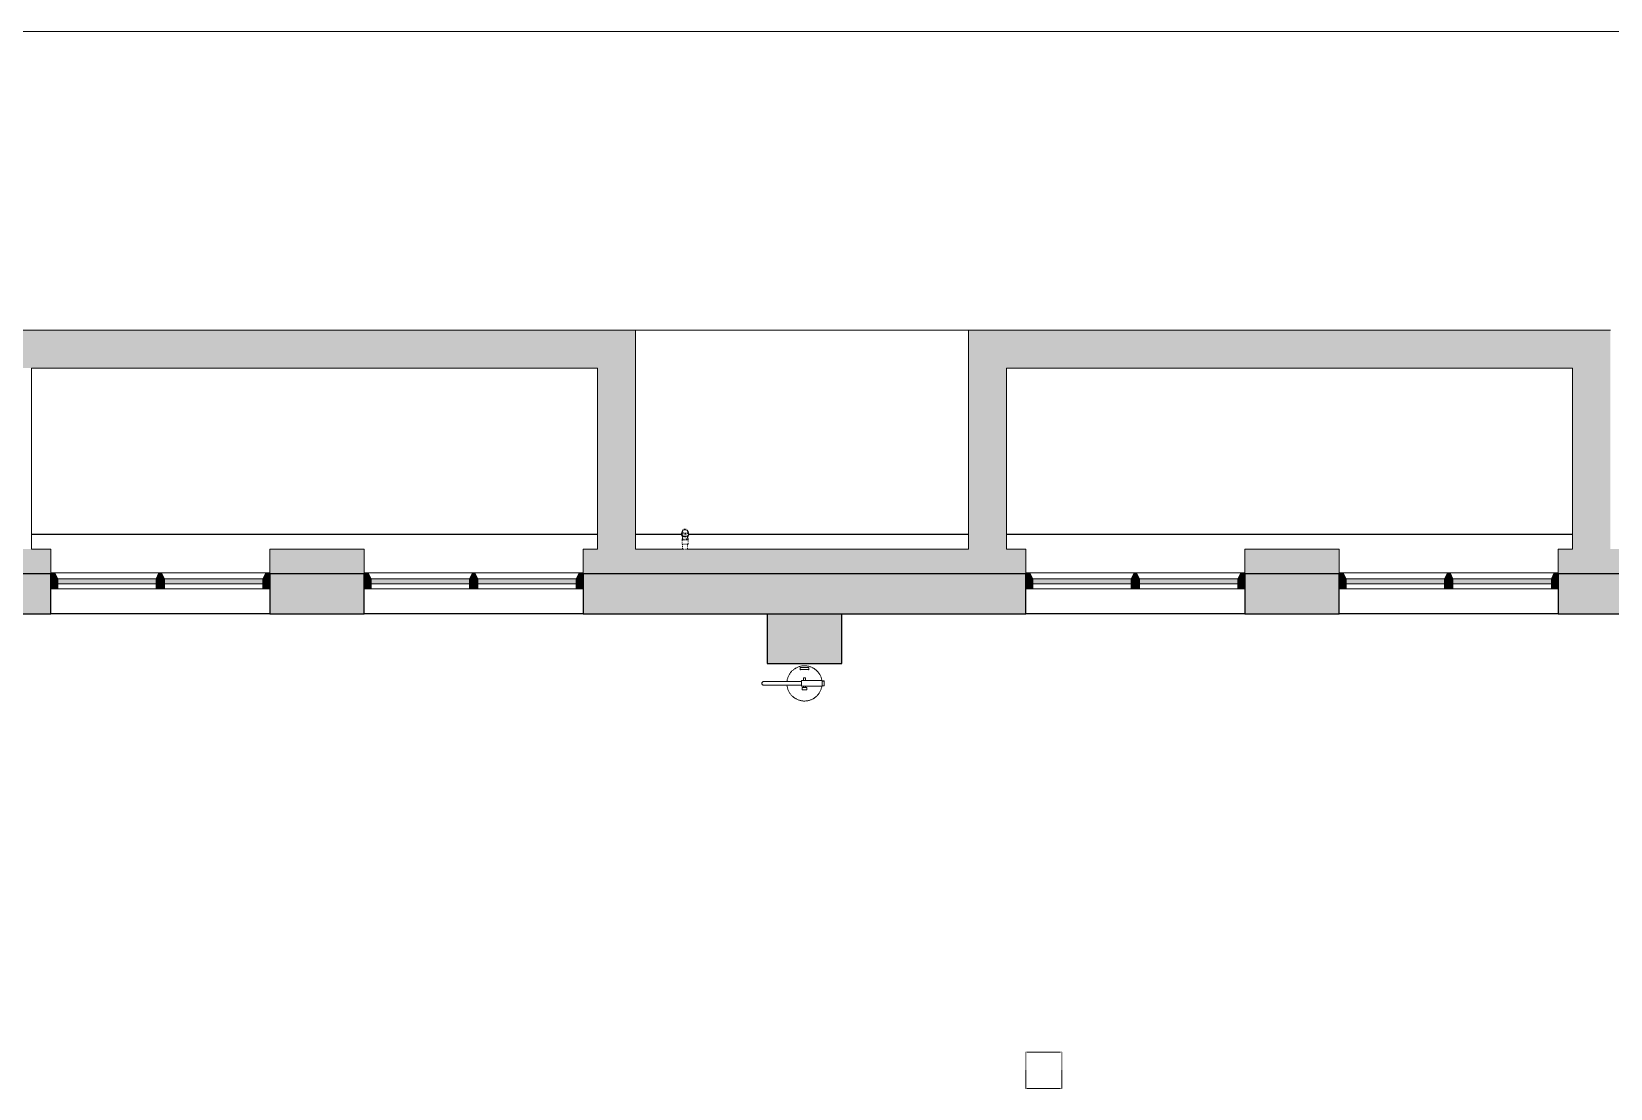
# Model space of a CAD drawing. Header units: inches. Extents: x -3640 to -1418, y -3630 to 137.
# Drawn here: x -2571.8 to -2254.4, y -322 to -109.6 of the extents above; entities that cross this region are included whole.
import ezdxf

# ---------------------------------------------------------------- set-up
doc = ezdxf.new("R2010")
doc.units = ezdxf.units.IN
doc.header["$MEASUREMENT"] = 0
doc.linetypes.add('Dash dot', pattern=[0.625, 0.25, -0.1875, 0, -0.1875])
doc.linetypes.add('Hidden Equipment- BSALS', pattern=[0.0625, 0.03125, -0.03125])
for name, color, linetype, lineweight in [('A-FLOR', 192, 'Continuous', 13), ('A-GLAZ-CURT', 52, 'Continuous', 13), ('A-GLAZ-CWMG', 51, 'Continuous', 13), ('A-WALL', 113, 'Continuous', 13), ('A-WALL-PATT', 111, 'Continuous', 13), ('L-SITE-WALL', 31, 'Continuous', 13), ('P-SANR-FIXT', 6, 'Continuous', 13), ('Q-SPCQ', 91, 'Continuous', 13), ('S-COLS', 52, 'Continuous', 13)]:
    doc.layers.add(name, color=color, linetype=linetype, lineweight=lineweight)

# ---------------------------------------------------------------- blocks, each defined once
blk = doc.blocks.new('15830016-STRUCT_MARTINEZ-MOORE_CENTRAL_v2018_rvt-1-DIMENSION PLAN - LEVEL 1 _567_ - 2__ - CAD')
at = {"layer": 'A-WALL-PATT', "lineweight": 20}
h = blk.add_hatch(color=10, dxfattribs=at)
h.paths.add_polyline_path([(-1639.4, -226.64), (-1639.4, -218.64), (-1709.4, -218.64), (-1709.4, -226.64), (-1647.4, -226.64)], flags=0)
h.paths.add_polyline_path([(-1753.4, -226.64), (-1753.4, -218.64), (-1872.9, -218.64), (-1872.9, -226.64), (-1765.39, -226.64)], flags=0)
h.paths.add_polyline_path([(-1916.9, -226.64), (-1916.9, -218.64), (-1935.9, -218.64), (-1935.9, -226.64), (-1918.15, -226.64)], flags=0)
h.paths.add_polyline_path([(-1979.9, -226.64), (-1979.9, -218.64), (-2068.9, -218.64), (-2068.9, -226.64), (-1994.53, -226.64)], flags=0)
h.paths.add_polyline_path([(-2112.9, -226.64), (-2112.9, -218.64), (-2131.9, -218.64), (-2131.9, -226.64)], flags=0)
h.paths.add_polyline_path([(-2175.9, -226.64), (-2175.9, -218.64), (-2264.9, -218.64), (-2264.9, -226.64), (-2212.9, -226.64)], flags=0)
h.paths.add_polyline_path([(-2308.9, -226.64), (-2308.9, -218.64), (-2327.9, -218.64), (-2327.9, -226.64)], flags=0)
h.paths.add_polyline_path([(-2371.9, -226.64), (-2371.9, -218.64), (-2460.9, -218.64), (-2460.9, -226.64), (-2376.44, -226.64)], flags=0)
h.paths.add_polyline_path([(-2504.9, -226.64), (-2504.9, -218.64), (-2523.9, -218.64), (-2523.9, -226.64)], flags=0)
h.paths.add_polyline_path([(-2567.9, -226.64), (-2567.9, -218.64), (-2656.9, -218.64), (-2656.9, -226.64), (-2604.9, -226.64)], flags=0)
h.paths.add_polyline_path([(-2700.9, -226.64), (-2700.9, -218.64), (-2719.9, -218.64), (-2719.9, -226.64)], flags=0)
h.paths.add_polyline_path([(-2763.9, -226.64), (-2763.9, -218.64), (-2852.9, -218.64), (-2852.9, -226.64), (-2796.55, -226.64)], flags=0)
h.paths.add_polyline_path([(-2896.9, -226.64), (-2896.9, -218.64), (-2915.9, -218.64), (-2915.9, -226.64), (-2911.12, -226.64)], flags=0)
h.paths.add_polyline_path([(-2959.9, -226.64), (-2959.9, -218.64), (-3048.9, -218.64), (-3048.9, -226.64), (-2987.5, -226.64)], flags=0)
h.paths.add_polyline_path([(-3092.9, -226.64), (-3092.9, -218.64), (-3111.9, -218.64), (-3111.9, -226.64)], flags=0)
h.paths.add_polyline_path([(-3155.9, -226.64), (-3155.9, -218.64), (-3244.9, -218.64), (-3244.9, -226.64), (-3178.46, -226.64)], flags=0)
h.paths.add_polyline_path([(-3293.03, -226.64), (-3288.9, -226.64), (-3288.9, -218.64), (-3307.9, -218.64), (-3307.9, -226.64)], flags=0)
h.paths.add_polyline_path([(-3351.9, -226.64), (-3351.9, -218.64), (-3471.4, -218.64), (-3471.4, -226.64), (-3369.41, -226.64)], flags=0)
h.paths.add_polyline_path([(-3522.17, -226.64), (-3515.4, -226.64), (-3515.4, -218.64), (-3577.4, -218.64), (-3577.4, -226.64)], flags=0)
at = {"layer": 'S-COLS', "lineweight": 5}
blk.add_hatch(color=50, dxfattribs=at).paths.add_polyline_path([(-2408.9, -236.64), (-2408.9, -226.64), (-2423.9, -226.64), (-2423.9, -236.64), (-2414.63, -236.64)], flags=0)
at = {"layer": 'A-WALL', "color": 253, "lineweight": 25}
for p, q in [((-2571.77, -210.64), (-2458.02, -210.64)), ((-2450.4, -210.64), (-2441.11, -210.64)), ((-2439.68, -210.64), (-2383.4, -210.64)), ((-2375.77, -210.64), (-2262.02, -210.64)), ((-2523.9, -226.64), (-2567.9, -226.64)), ((-2460.9, -226.64), (-2504.9, -226.64)), ((-2327.9, -226.64), (-2371.9, -226.64)), ((-2264.9, -226.64), (-2308.9, -226.64))]:
    blk.add_line(p, q, dxfattribs=at)
at = {"layer": 'L-SITE-WALL', "color": 253, "lineweight": 25}
for p, q in [((-2567.9, -218.64), (-2656.9, -218.64)), ((-2567.9, -226.64), (-2567.9, -218.64)), ((-2504.9, -218.64), (-2523.9, -218.64)), ((-2523.9, -218.64), (-2523.9, -226.64)), ((-2504.9, -226.64), (-2504.9, -218.64)), ((-2371.9, -218.64), (-2460.9, -218.64)), ((-2460.9, -218.64), (-2460.9, -226.64)), ((-2371.9, -226.64), (-2371.9, -218.64)), ((-2308.9, -218.64), (-2327.9, -218.64)), ((-2327.9, -218.64), (-2327.9, -226.64)), ((-2308.9, -226.64), (-2308.9, -218.64)), ((-2175.9, -218.64), (-2264.9, -218.64)), ((-2264.9, -218.64), (-2264.9, -226.64)), ((-2604.9, -226.64), (-2567.9, -226.64)), ((-2523.9, -226.64), (-2504.9, -226.64)), ((-2460.9, -226.64), (-2423.9, -226.64)), ((-2423.9, -226.64), (-2408.9, -226.64)), ((-2408.9, -226.64), (-2371.9, -226.64)), ((-2327.9, -226.64), (-2308.9, -226.64)), ((-2264.9, -226.64), (-2227.9, -226.64))]:
    blk.add_line(p, q, dxfattribs=at)
at = {"layer": 'S-COLS', "color": 9}
blk.add_line((-2408.9, -226.64), (-2423.9, -226.64), dxfattribs=at)
at = {"layer": 'S-COLS', "color": 253, "lineweight": 25}
for p, q in [((-2423.9, -226.64), (-2423.9, -236.64)), ((-2408.9, -236.64), (-2408.9, -226.64)), ((-2423.9, -236.64), (-2408.9, -236.64))]:
    blk.add_line(p, q, dxfattribs=at)
blk = doc.blocks.new('Mild Climate Hose Bibb - 24CP-V76-DIMENSION PLAN - LEVEL 1 _567_ - 2__ - CAD')
at = {"layer": 'P-SANR-FIXT', "color": 161, "linetype": 'Dash dot', "lineweight": 9}
for p, q in [((-2441.15, -210.59), (-2441.15, -210.64)), ((-2441.02, -210.14), (-2441.09, -210.53)), ((-2441.02, -210.8), (-2441.02, -210.96)), ((-2440.86, -211.2), (-2441.02, -211.58)), ((-2441.02, -211.58), (-2441.02, -211.77)), ((-2441.02, -211.58), (-2440.56, -211.58)), ((-2439.77, -211.77), (-2441.02, -211.77)), ((-2441.02, -211.77), (-2441.02, -212.64)), ((-2441.02, -211.77), (-2439.77, -211.77)), ((-2439.77, -212.64), (-2441.02, -212.64)), ((-2440.9, -209.98), (-2440.9, -210.12)), ((-2440.9, -210.73), (-2440.9, -211.44)), ((-2440.9, -211.02), (-2440.9, -211.4)), ((-2440.9, -212.64), (-2440.9, -213.64)), ((-2440.23, -211.58), (-2439.77, -211.58)), ((-2439.77, -211.58), (-2439.94, -211.2)), ((-2439.9, -210.12), (-2439.9, -209.98)), ((-2439.9, -211.44), (-2439.9, -210.73)), ((-2439.9, -211.4), (-2439.9, -210.97)), ((-2439.9, -213.64), (-2439.9, -212.64)), ((-2439.71, -210.53), (-2439.77, -210.14)), ((-2439.77, -210.96), (-2439.77, -210.8)), ((-2439.77, -211.77), (-2439.77, -211.58)), ((-2439.77, -212.64), (-2439.77, -211.77)), ((-2439.65, -210.64), (-2439.65, -210.59)), ((-2439.9, -213.64), (-2440.9, -213.64))]:
    blk.add_line(p, q, dxfattribs=at)
for centre, major_axis, start_param, end_param in [((-2440.4, -210.59), (0.75, 0), 2.861377, 4.712389), ((-2440.4, -210.64), (0.75, 0), 3.141593, 4.712389), ((-2440.4, -210.59), (0.695, 0), 3.018497, 4.712389), ((-2440.4, -210.2), (0.627, 0), 2.202732, 4.712389), ((-2440.4, -210.96), (0.625, 0), 2.879793, 3.785208), ((-2440.4, -210.25), (0.625, 0), 2.246036, 2.990299), ((-2440.4, -210.11), (0.504, 0), 1.570796, 4.712389), ((-2440.4, -209.98), (0.5, 0), 1.570796, 3.076018), ((-2440.4, -209.98), (0.5, 0), 0, 1.570796), ((-2440.4, -210.11), (0.504, 0), 4.712389, 7.853982), ((-2440.4, -210.2), (0.627, 0), 4.712389, 7.222046), ((-2440.4, -210.59), (0.75, 0), 4.712389, 6.563401), ((-2440.4, -210.59), (0.695, 0), 4.712389, 6.40628), ((-2440.4, -210.64), (0.75, 0), 4.712389, 6.283185), ((-2440.4, -210.25), (0.625, 0), 0.132973, 0.895556), ((-2440.4, -210.96), (0.625, 0), 5.759587, 6.544985)]:
    blk.add_ellipse(centre, major_axis=major_axis, ratio=0.707107, start_param=start_param, end_param=end_param, dxfattribs=at)
blk = doc.blocks.new('15830016-PLUMB_ENCOTECH_CENTRAL_v2018_rvt-1-DIMENSION PLAN - LEVEL 1 _567_ - 2__ - CAD')
at = {"color": 161, "linetype": 'Dash dot', "lineweight": 9}
blk.add_blockref('Mild Climate Hose Bibb - 24CP-V76-DIMENSION PLAN - LEVEL 1 _567_ - 2__ - CAD', (0, 0), dxfattribs=at)
blk = doc.blocks.new('System Panel - Winco Glass-384140-DIMENSION PLAN - LEVEL 1 _567_ - 2__ - CAD')
at = {"layer": 'A-GLAZ-CURT', "lineweight": 9}
blk.add_hatch(color=90, dxfattribs=at).paths.add_polyline_path([(-9.890625, 0), (9.890625, 0), (9.890625, 1), (-9.890625, 1)], flags=0)
at = {"layer": 'A-GLAZ-CURT', "lineweight": 20}
for p, q in [((9.890625, 1), (-9.890625, 1)), ((-9.890625, 1), (-9.890625, 0)), ((-9.890625, 0), (9.890625, 0)), ((9.890625, 0), (9.890625, 1))]:
    blk.add_line(p, q, dxfattribs=at)
blk = doc.blocks.new('Rectangular Mullion - Winco Accent Full_Left-384142-DIMENSION PLAN - LEVEL 1 _567_ - 2__ - CAD')
at = {"layer": 'A-GLAZ-CWMG', "lineweight": 9}
blk.add_hatch(color=90, dxfattribs=at).paths.add_polyline_path([(0, -2), (-1.38, -2), (-1.38, 0), (-0.79, 1.25), (0, 1.25)], flags=0)
at = {"layer": 'A-GLAZ-CWMG', "lineweight": 20}
for p, q in [((-1.38, 0), (-0.79, 1.25)), ((-1.38, -2), (-1.38, 0)), ((-0.79, 1.25), (0, 1.25)), ((0, 1.25), (0, -2)), ((0, -2), (-1.38, -2))]:
    blk.add_line(p, q, dxfattribs=at)
blk = doc.blocks.new('Rectangular Mullion - Winco Accent Full_Right-V17-DIMENSION PLAN - LEVEL 1 _567_ - 2__ - CAD')
at = {"layer": 'A-GLAZ-CWMG', "lineweight": 9}
for p, q in [((-1637.4, -762.98), (-1637.4, -782.77)), ((-1634.15, -762.4), (-1634.15, -783.35))]:
    blk.add_line(p, q, dxfattribs=at)
blk = doc.blocks.new('Rectangular Mullion - Winco Accent Full_Right-V18-DIMENSION PLAN - LEVEL 1 _567_ - 2__ - CAD')
at = {"layer": 'A-GLAZ-CWMG', "lineweight": 9}
for p, q in [((-1637.4, -741.52), (-1637.4, -761.3)), ((-1634.15, -740.93), (-1634.15, -761.88))]:
    blk.add_line(p, q, dxfattribs=at)
blk = doc.blocks.new('Rectangular Mullion - Winco Accent Full-384148-DIMENSION PLAN - LEVEL 1 _567_ - 2__ - CAD')
at = {"layer": 'A-GLAZ-CWMG', "lineweight": 9}
blk.add_hatch(color=90, dxfattribs=at).paths.add_polyline_path([(-0.84, -2), (-0.84, 0), (-0.26, 1.25), (0.26, 1.25), (0.84, 0), (0.84, -2)], flags=0)
at = {"layer": 'A-GLAZ-CWMG', "lineweight": 20}
for p, q in [((-0.84, 0), (-0.26, 1.25)), ((-0.84, -2), (-0.84, 0)), ((-0.26, 1.25), (0.26, 1.25)), ((0.26, 1.25), (0.84, 0)), ((0.84, 0), (0.84, -2)), ((0.84, -2), (-0.84, -2))]:
    blk.add_line(p, q, dxfattribs=at)
blk = doc.blocks.new('Rectangular Mullion - Winco Accent Full_Right-384151-DIMENSION PLAN - LEVEL 1 _567_ - 2__ - CAD')
at = {"layer": 'A-GLAZ-CWMG', "lineweight": 9}
blk.add_hatch(color=90, dxfattribs=at).paths.add_polyline_path([(0, -2), (0, 1.25), (-0.79, 1.25), (-1.38, 0), (-1.38, -2)], flags=0)
at = {"layer": 'A-GLAZ-CWMG', "lineweight": 20}
for p, q in [((-0.79, 1.25), (-1.38, 0)), ((-1.38, 0), (-1.38, -2)), ((0, 1.25), (-0.79, 1.25)), ((0, -2), (0, 1.25)), ((-1.38, -2), (0, -2))]:
    blk.add_line(p, q, dxfattribs=at)
blk = doc.blocks.new('Rectangular Mullion - Winco Accent Full_Right-2705624-DIMENSION PLAN - LEVEL 1 _567_ - 2__ - CAD')
at = {"layer": 'A-GLAZ-CWMG', "lineweight": 9}
for p, q in [((-2308.1, -218.39), (-2287.16, -218.39)), ((-2307.52, -221.64), (-2287.74, -221.64))]:
    blk.add_line(p, q, dxfattribs=at)
blk = doc.blocks.new('Rectangular Mullion - Winco Accent Full_Right-2736102-DIMENSION PLAN - LEVEL 1 _567_ - 2__ - CAD')
at = {"layer": 'A-GLAZ-CWMG', "lineweight": 9}
for p, q in [((-2286.63, -218.39), (-2265.69, -218.39)), ((-2286.05, -221.64), (-2266.27, -221.64))]:
    blk.add_line(p, q, dxfattribs=at)
blk = doc.blocks.new('Rectangular Mullion - Winco Accent Full_Right-1898956-DIMENSION PLAN - LEVEL 1 _567_ - 2__ - CAD')
at = {"layer": 'A-GLAZ-CWMG', "lineweight": 9}
blk.add_hatch(color=90, dxfattribs=at).paths.add_polyline_path([(0, -2), (0, 1.25), (-0.79, 1.25), (-1.37, 0), (-1.37, -2)], flags=0)
at = {"layer": 'A-GLAZ-CWMG', "lineweight": 20}
for p, q in [((-0.79, 1.25), (-1.37, 0)), ((-1.37, 0), (-1.37, -2)), ((0, 1.25), (-0.79, 1.25)), ((0, -2), (0, 1.25)), ((-1.37, -2), (0, -2))]:
    blk.add_line(p, q, dxfattribs=at)
blk = doc.blocks.new('Rectangular Mullion - Winco Accent Full_Left-1898958-DIMENSION PLAN - LEVEL 1 _567_ - 2__ - CAD')
at = {"layer": 'A-GLAZ-CWMG', "lineweight": 9}
blk.add_hatch(color=90, dxfattribs=at).paths.add_polyline_path([(-1.38, 0), (-0.79, 1.25), (0, 1.25), (0, -2), (-1.38, -2)], flags=0)
at = {"layer": 'A-GLAZ-CWMG', "lineweight": 20}
for p, q in [((-1.38, 0), (-0.79, 1.25)), ((-1.38, -2), (-1.38, 0)), ((-0.79, 1.25), (0, 1.25)), ((0, 1.25), (0, -2)), ((0, -2), (-1.38, -2))]:
    blk.add_line(p, q, dxfattribs=at)
blk = doc.blocks.new('Rectangular Mullion - Winco Accent Full-2705626-DIMENSION PLAN - LEVEL 1 _567_ - 2__ - CAD')
at = {"layer": 'A-GLAZ-CWMG', "lineweight": 9}
blk.add_hatch(color=90, dxfattribs=at).paths.add_polyline_path([(0.84, -2), (-0.84, -2), (-0.84, 0), (-0.26, 1.25), (0.26, 1.25), (0.84, 0)], flags=0)
at = {"layer": 'A-GLAZ-CWMG', "lineweight": 20}
for p, q in [((-0.84, 0), (-0.26, 1.25)), ((-0.84, -2), (-0.84, 0)), ((-0.26, 1.25), (0.26, 1.25)), ((0.26, 1.25), (0.84, 0)), ((0.84, 0), (0.84, -2)), ((0.84, -2), (-0.84, -2))]:
    blk.add_line(p, q, dxfattribs=at)
blk = doc.blocks.new('Equip-Projector-Ceiling- BSALS - PROJECTOR-3867191-DIMENSION PLAN - LEVEL 1 _567_ - 2__ - CAD')
at = {"layer": 'Q-SPCQ', "linetype": 'Hidden Equipment- BSALS', "lineweight": 20}
for p, q in [((-3.65, -3.65), (-3.65, 3.65)), ((-3.65, 3.65), (3.65, 3.65)), ((3.65, 3.65), (3.65, -3.65)), ((3.65, -3.65), (-3.65, -3.65))]:
    blk.add_line(p, q, dxfattribs=at)
blk = doc.blocks.new('Equip-Fire_Extinguisher-Bracket-Mnt-BSALS - FEB-V93-DIMENSION PLAN - LEVEL 1 _567_ - 2__ - CAD')
at = {"layer": 'Q-SPCQ', "lineweight": 20}
for p, q in [((-0.89, 3.2), (0.89, 3.2)), ((-0.89, 2.81), (-0.89, 3.2)), ((0.89, 3.2), (0.89, 2.81)), ((-0.89, 2.71), (-0.89, 2.81)), ((-0.89, 2.81), (0.89, 2.81)), ((-0.81, 2.81), (-0.81, 2.71)), ((-0.59, -0.59), (-0.59, 0.59)), ((-0.2, 1.1), (-0.2, 0.59)), ((-0.2, 1.1), (0.2, 1.1)), ((-0.19, 1.1), (-0.2, 1.1)), ((0.2, 1.1), (0.19, 1.1)), ((0.2, 0.59), (0.2, 1.1)), ((0.81, 2.71), (0.81, 2.81)), ((0.89, 2.81), (0.89, 2.71)), ((3.54, 0.59), (3.54, -0.59)), ((3.94, 0.46), (3.94, 0.51)), ((3.94, 0.46), (3.94, -0.46)), ((-0.47, -0.8), (-0.47, -1.27)), ((-0.47, -0.8), (0.47, -0.8)), ((-0.45, -0.8), (-0.47, -0.8)), ((-0.47, -1.27), (-0.45, -1.27)), ((0.47, -1.27), (-0.47, -1.27)), ((-0.2, -0.59), (-0.2, -0.8)), ((0.2, -0.8), (0.2, -0.59)), ((0.47, -0.8), (0.45, -0.8)), ((0.45, -1.27), (0.47, -1.27)), ((0.47, -1.27), (0.47, -0.8)), ((3.94, -0.51), (3.94, -0.46))]:
    blk.add_line(p, q, dxfattribs=at)
at = {"layer": 'Q-SPCQ', "lineweight": 20, "flags": 128}
for points in [[(3.49, 0.59), (3.47, 0.7), (3.44, 0.84), (3.41, 0.98), (3.36, 1.11), (3.32, 1.25), (3.26, 1.38), (3.21, 1.51), (3.14, 1.64), (3.07, 1.76), (3, 1.88), (2.92, 2), (2.84, 2.12), (2.76, 2.23), (2.66, 2.34), (2.57, 2.44), (2.47, 2.54), (2.37, 2.64), (2.26, 2.73), (2.15, 2.82), (2.03, 2.9), (1.91, 2.98), (1.79, 3.06), (1.67, 3.13), (1.54, 3.19), (1.41, 3.25), (1.28, 3.3), (1.15, 3.35), (1.02, 3.39), (0.88, 3.43), (0.74, 3.46), (0.6, 3.49), (0.46, 3.51), (0.32, 3.53), (0.18, 3.54), (0.04, 3.54), (-0.1, 3.54), (-0.25, 3.53), (-0.39, 3.52), (-0.53, 3.5), (-0.67, 3.48), (-0.81, 3.45), (-0.94, 3.42), (-1.08, 3.38), (-1.21, 3.33), (-1.34, 3.28), (-1.47, 3.22), (-1.6, 3.16), (-1.73, 3.09), (-1.85, 3.02), (-1.97, 2.95), (-2.09, 2.86), (-2.2, 2.78), (-2.31, 2.69), (-2.41, 2.59), (-2.52, 2.5), (-2.61, 2.39), (-2.71, 2.29), (-2.8, 2.18), (-2.88, 2.06), (-2.96, 1.95), (-3.04, 1.83), (-3.11, 1.7), (-3.17, 1.58), (-3.23, 1.45), (-3.29, 1.32), (-3.34, 1.19), (-3.38, 1.05), (-3.42, 0.92), (-3.46, 0.78), (-3.49, 0.64), (-3.51, 0.5), (-3.53, 0.36)], [(-8.22, -0.35), (-8.29, -0.35), (-8.36, -0.32), (-8.43, -0.28), (-8.48, -0.23), (-8.52, -0.17), (-8.55, -0.1), (-8.57, -0.03), (-8.57, 0.04), (-8.55, 0.12), (-8.52, 0.19), (-8.47, 0.25), (-8.42, 0.29), (-8.37, 0.32), (-8.29, 0.35), (-8.22, 0.35)], [(-0.63, 0.35), (-2.13, 0.35), (-3.61, 0.35), (-4.89, 0.35), (-5.96, 0.35), (-6.82, 0.35), (-7.47, 0.35), (-7.92, 0.35), (-8.17, 0.35), (-8.2, 0.35), (-8.03, 0.35)], [(-8.03, 0.35), (-8.2, 0.35), (-8.17, 0.35), (-7.92, 0.35), (-7.47, 0.35), (-6.82, 0.35), (-5.96, 0.35), (-4.89, 0.35), (-3.61, 0.35), (-2.13, 0.35), (-0.63, 0.35)], [(-8.03, -0.35), (-8.2, -0.35), (-8.17, -0.35), (-7.92, -0.35), (-7.47, -0.35), (-6.82, -0.35), (-5.96, -0.35), (-4.89, -0.35), (-3.61, -0.35), (-2.13, -0.35), (-0.63, -0.35)], [(-0.63, -0.35), (-2.13, -0.35), (-3.61, -0.35), (-4.89, -0.35), (-5.96, -0.35), (-6.82, -0.35), (-7.47, -0.35), (-7.92, -0.35), (-8.17, -0.35), (-8.2, -0.35), (-8.03, -0.35)], [(-3.52, -0.37), (-3.52, -0.42), (-3.5, -0.56), (-3.47, -0.7), (-3.44, -0.84), (-3.41, -0.98), (-3.36, -1.11), (-3.32, -1.25), (-3.26, -1.38), (-3.21, -1.51), (-3.14, -1.64), (-3.07, -1.76), (-3, -1.88), (-2.92, -2), (-2.84, -2.12), (-2.76, -2.23), (-2.66, -2.34), (-2.57, -2.44), (-2.47, -2.54), (-2.37, -2.64), (-2.26, -2.73), (-2.15, -2.82), (-2.03, -2.9), (-1.91, -2.98), (-1.79, -3.06), (-1.67, -3.13), (-1.54, -3.19), (-1.41, -3.25), (-1.28, -3.3), (-1.15, -3.35), (-1.02, -3.39), (-0.88, -3.43), (-0.74, -3.46), (-0.6, -3.49), (-0.46, -3.51), (-0.32, -3.53), (-0.18, -3.54), (-0.04, -3.54), (0.1, -3.54), (0.25, -3.53), (0.39, -3.52), (0.53, -3.5), (0.67, -3.48), (0.81, -3.45), (0.94, -3.42), (1.08, -3.38), (1.21, -3.33), (1.34, -3.28), (1.47, -3.22), (1.6, -3.16), (1.73, -3.09), (1.85, -3.02), (1.97, -2.95), (2.09, -2.86), (2.2, -2.78), (2.31, -2.69), (2.41, -2.59), (2.52, -2.5), (2.61, -2.39), (2.71, -2.29), (2.8, -2.18), (2.88, -2.06), (2.96, -1.95), (3.04, -1.83), (3.11, -1.7), (3.17, -1.58), (3.23, -1.45), (3.29, -1.32), (3.34, -1.19), (3.38, -1.05), (3.42, -0.92), (3.46, -0.78), (3.49, -0.64), (3.49, -0.59)]]:
    blk.add_lwpolyline(points, dxfattribs=at)
at = {"layer": 'Q-SPCQ', "lineweight": 20}
for start, end in [(118.4338, 121.2684), (58.8541, 61.3152), (238.8541, 241.3152), (298.4338, 301.2684)]:
    blk.add_arc((0, 0), 3.54, start, end, dxfattribs=at)
for centre, start_param, end_param in [((-0.01, 1.79), 1.719907, 1.734919), ((0.01, 1.79), 1.406674, 1.421685)]:
    blk.add_ellipse(centre, major_axis=(5.38, 0), ratio=0.173648, start_param=start_param, end_param=end_param, dxfattribs=at)
for points in [[(-0.89, 2.71), (-0.89, 2.74), (-0.89, 2.78), (-0.89, 2.81)], [(-0.59, 0.59), (-0.12, 0.59), (1.26, 0.59), (3.54, 0.59)], [(0.89, 2.81), (0.89, 2.78), (0.89, 2.74), (0.89, 2.71)], [(3.54, 0.51), (3.68, 0.51), (3.81, 0.51), (3.94, 0.51)], [(3.54, 0.46), (3.68, 0.46), (3.81, 0.46), (3.94, 0.46)], [(3.54, -0.59), (1.26, -0.59), (-0.12, -0.59), (-0.59, -0.59)], [(3.94, -0.46), (3.81, -0.46), (3.68, -0.46), (3.54, -0.46)], [(3.94, -0.51), (3.81, -0.51), (3.68, -0.51), (3.54, -0.51)]]:
    blk.add_open_spline(points, degree=3, dxfattribs=at)

msp = doc.modelspace()

# ---------------------------------------------------------------- hatches: boundary and pattern name
at = {"layer": 'A-WALL-PATT', "lineweight": 20}
for points in [[(-2458.02, -177.27), (-2458.02, -169.64), (-2579.4, -169.64), (-2579.4, -177.27), (-2529.21, -177.27)], [(-2262.02, -177.27), (-2262.02, -169.64), (-2383.4, -169.64), (-2383.4, -177.27), (-2375.77, -177.27)]]:
    msp.add_hatch(color=10, dxfattribs=at).paths.add_polyline_path(points, flags=0)

# ---------------------------------------------------------------- linework, layer by layer
at = {"layer": 'A-FLOR', "lineweight": 20}
for p, q in [((-1634.4, -109.64), (-2700.9, -109.64)), ((-2450.4, -169.64), (-2383.4, -169.64))]:
    msp.add_line(p, q, dxfattribs=at)
at = {"layer": 'A-WALL', "lineweight": 20}
for p, q in [((-2450.4, -169.64), (-2579.4, -169.64)), ((-2254.4, -169.64), (-2383.4, -169.64)), ((-2571.77, -177.27), (-2458.02, -177.27)), ((-2375.77, -177.27), (-2262.02, -177.27))]:
    msp.add_line(p, q, dxfattribs=at)

# ---------------------------------------------------------------- block references
at = {"lineweight": 5}
msp.add_blockref('15830016-STRUCT_MARTINEZ-MOORE_CENTRAL_v2018_rvt-1-DIMENSION PLAN - LEVEL 1 _567_ - 2__ - CAD', (0, 0), dxfattribs=at)

# ---------------------------------------------------------------- next in the draw order: hatches: boundary and pattern name
at = {"layer": 'A-WALL-PATT', "lineweight": 20}
for points in [[(-2458.02, -213.64), (-2450.4, -213.64), (-2450.4, -169.64), (-2458.02, -169.64), (-2458.02, -192.45)], [(-2262.02, -213.64), (-2254.4, -213.64), (-2254.4, -169.64), (-2262.02, -169.64), (-2262.02, -192.45)], [(-2383.4, -213.64), (-2375.77, -213.64), (-2375.77, -177.27), (-2383.4, -177.27), (-2383.4, -192.45)]]:
    msp.add_hatch(color=10, dxfattribs=at).paths.add_polyline_path(points, flags=0)
h = msp.add_hatch(color=10, dxfattribs=at)
h.paths.add_polyline_path([(-3590.4, -226.64), (-3515.4, -226.64), (-3515.4, -213.64), (-3590.4, -213.64)], flags=0)
h.paths.add_polyline_path([(-3471.4, -226.64), (-3351.9, -226.64), (-3351.9, -213.64), (-3471.4, -213.64)], flags=0)
h.paths.add_polyline_path([(-3288.9, -226.64), (-3288.9, -213.64), (-3307.9, -213.64), (-3307.9, -226.64), (-3293.03, -226.64)], flags=0)
h.paths.add_polyline_path([(-3244.9, -226.64), (-3155.9, -226.64), (-3155.9, -213.64), (-3244.9, -213.64)], flags=0)
h.paths.add_polyline_path([(-3111.9, -226.64), (-3092.9, -226.64), (-3092.9, -213.64), (-3111.9, -213.64)], flags=0)
h.paths.add_polyline_path([(-3048.9, -226.64), (-2959.9, -226.64), (-2959.9, -213.64), (-3048.9, -213.64)], flags=0)
h.paths.add_polyline_path([(-2911.12, -226.64), (-2896.9, -226.64), (-2896.9, -213.64), (-2915.9, -213.64), (-2915.9, -226.64)], flags=0)
h.paths.add_polyline_path([(-2852.9, -226.64), (-2763.9, -226.64), (-2763.9, -213.64), (-2852.9, -213.64)], flags=0)
h.paths.add_polyline_path([(-2700.9, -226.64), (-2700.9, -213.64), (-2719.9, -213.64), (-2719.9, -226.64)], flags=0)
h.paths.add_polyline_path([(-2656.9, -226.64), (-2567.9, -226.64), (-2567.9, -213.64), (-2656.9, -213.64)], flags=0)
h.paths.add_polyline_path([(-2523.9, -226.64), (-2504.9, -226.64), (-2504.9, -213.64), (-2523.9, -213.64)], flags=0)
h.paths.add_polyline_path([(-2460.9, -226.64), (-2371.9, -226.64), (-2371.9, -213.64), (-2460.9, -213.64)], flags=0)
h.paths.add_polyline_path([(-2327.9, -226.64), (-2308.9, -226.64), (-2308.9, -213.64), (-2327.9, -213.64)], flags=0)
h.paths.add_polyline_path([(-2264.9, -226.64), (-2175.9, -226.64), (-2175.9, -213.64), (-2264.9, -213.64)], flags=0)
h.paths.add_polyline_path([(-2112.9, -226.64), (-2112.9, -213.64), (-2131.9, -213.64), (-2131.9, -226.64)], flags=0)
h.paths.add_polyline_path([(-2068.9, -226.64), (-1979.9, -226.64), (-1979.9, -213.64), (-2068.9, -213.64)], flags=0)
h.paths.add_polyline_path([(-1935.9, -226.64), (-1916.9, -226.64), (-1916.9, -213.64), (-1935.9, -213.64)], flags=0)
h.paths.add_polyline_path([(-1872.9, -226.64), (-1753.4, -226.64), (-1753.4, -213.64), (-1872.9, -213.64)], flags=0)
h.paths.add_polyline_path([(-1709.4, -226.64), (-1647.4, -226.64), (-1647.4, -213.64), (-1709.4, -213.64)], flags=0)

# ---------------------------------------------------------------- next in the draw order: linework, layer by layer
at = {"layer": 'A-WALL', "lineweight": 20}
for p, q in [((-2450.4, -213.64), (-2450.4, -169.64)), ((-2383.4, -169.64), (-2383.4, -213.64)), ((-2571.77, -213.64), (-2571.77, -177.27)), ((-2458.02, -177.27), (-2458.02, -213.64)), ((-2375.77, -213.64), (-2375.77, -177.27)), ((-2262.02, -177.27), (-2262.02, -213.64)), ((-2567.9, -213.64), (-2571.77, -213.64)), ((-2567.9, -226.64), (-2567.9, -213.64)), ((-2504.9, -213.64), (-2523.9, -213.64)), ((-2523.9, -213.64), (-2523.9, -226.64)), ((-2504.9, -226.64), (-2504.9, -213.64)), ((-2458.02, -213.64), (-2460.9, -213.64)), ((-2460.9, -213.64), (-2460.9, -226.64)), ((-2440.9, -213.64), (-2450.4, -213.64)), ((-2383.4, -213.64), (-2439.9, -213.64)), ((-2371.9, -213.64), (-2375.77, -213.64)), ((-2371.9, -226.64), (-2371.9, -213.64)), ((-2308.9, -213.64), (-2327.9, -213.64)), ((-2327.9, -213.64), (-2327.9, -226.64)), ((-2308.9, -226.64), (-2308.9, -213.64)), ((-2262.02, -213.64), (-2264.9, -213.64)), ((-2264.9, -213.64), (-2264.9, -226.64)), ((-2608.77, -226.64), (-2567.9, -226.64)), ((-2523.9, -226.64), (-2504.9, -226.64)), ((-2460.9, -226.64), (-2371.9, -226.64)), ((-2327.9, -226.64), (-2308.9, -226.64)), ((-2264.9, -226.64), (-2175.9, -226.64))]:
    msp.add_line(p, q, dxfattribs=at)

# ---------------------------------------------------------------- next in the draw order: block references
at = {"lineweight": 5}
msp.add_blockref('15830016-PLUMB_ENCOTECH_CENTRAL_v2018_rvt-1-DIMENSION PLAN - LEVEL 1 _567_ - 2__ - CAD', (0, 0), dxfattribs=at)
at = {"layer": 'A-GLAZ-CURT', "lineweight": 9, "rotation": 180}
for p in [(-2556.63, -219.64), (-2535.16, -219.64), (-2493.63, -219.64), (-2472.16, -219.64), (-2360.63, -219.64), (-2339.16, -219.64), (-2297.63, -219.64), (-2276.16, -219.64)]:
    msp.add_blockref('System Panel - Winco Glass-384140-DIMENSION PLAN - LEVEL 1 _567_ - 2__ - CAD', p, dxfattribs=at)
at = {"layer": 'A-GLAZ-CWMG', "lineweight": 9, "extrusion": (0, 0, -1)}
for name, p in [('Rectangular Mullion - Winco Accent Full_Left-384142-DIMENSION PLAN - LEVEL 1 _567_ - 2__ - CAD', (2567.9, -219.64)), ('Rectangular Mullion - Winco Accent Full-384148-DIMENSION PLAN - LEVEL 1 _567_ - 2__ - CAD', (2545.9, -219.64)), ('Rectangular Mullion - Winco Accent Full_Left-1898958-DIMENSION PLAN - LEVEL 1 _567_ - 2__ - CAD', (2504.9, -219.64)), ('Rectangular Mullion - Winco Accent Full-2705626-DIMENSION PLAN - LEVEL 1 _567_ - 2__ - CAD', (2482.9, -219.64)), ('Rectangular Mullion - Winco Accent Full_Left-384142-DIMENSION PLAN - LEVEL 1 _567_ - 2__ - CAD', (2371.9, -219.64)), ('Rectangular Mullion - Winco Accent Full-384148-DIMENSION PLAN - LEVEL 1 _567_ - 2__ - CAD', (2349.9, -219.64)), ('Rectangular Mullion - Winco Accent Full_Left-1898958-DIMENSION PLAN - LEVEL 1 _567_ - 2__ - CAD', (2308.9, -219.64)), ('Rectangular Mullion - Winco Accent Full-2705626-DIMENSION PLAN - LEVEL 1 _567_ - 2__ - CAD', (2286.9, -219.64))]:
    msp.add_blockref(name, p, dxfattribs=at)
at = {"layer": 'A-GLAZ-CWMG', "lineweight": 9}
for name, p, rotation in [('Rectangular Mullion - Winco Accent Full_Right-V18-DIMENSION PLAN - LEVEL 1 _567_ - 2__ - CAD', (-3308.04, 1415.75), 90.00000000000034), ('Rectangular Mullion - Winco Accent Full_Right-V17-DIMENSION PLAN - LEVEL 1 _567_ - 2__ - CAD', (-3308.04, 1415.75), 90.0000000000004), ('Rectangular Mullion - Winco Accent Full_Right-V18-DIMENSION PLAN - LEVEL 1 _567_ - 2__ - CAD', (-3112.04, 1415.75), 90.00000000000034), ('Rectangular Mullion - Winco Accent Full_Right-V17-DIMENSION PLAN - LEVEL 1 _567_ - 2__ - CAD', (-3112.04, 1415.75), 90.00000000000038)]:
    msp.add_blockref(name, p, dxfattribs=dict(at, rotation=rotation))
for name, p in [('Rectangular Mullion - Winco Accent Full_Right-384151-DIMENSION PLAN - LEVEL 1 _567_ - 2__ - CAD', (-2523.9, -219.64)), ('Rectangular Mullion - Winco Accent Full_Right-2705624-DIMENSION PLAN - LEVEL 1 _567_ - 2__ - CAD', (-196, 0)), ('Rectangular Mullion - Winco Accent Full_Right-2736102-DIMENSION PLAN - LEVEL 1 _567_ - 2__ - CAD', (-196, 0)), ('Rectangular Mullion - Winco Accent Full_Right-1898956-DIMENSION PLAN - LEVEL 1 _567_ - 2__ - CAD', (-2460.9, -219.64)), ('Rectangular Mullion - Winco Accent Full_Right-384151-DIMENSION PLAN - LEVEL 1 _567_ - 2__ - CAD', (-2327.9, -219.64)), ('Rectangular Mullion - Winco Accent Full_Right-2705624-DIMENSION PLAN - LEVEL 1 _567_ - 2__ - CAD', (0, 0)), ('Rectangular Mullion - Winco Accent Full_Right-2736102-DIMENSION PLAN - LEVEL 1 _567_ - 2__ - CAD', (0, 0)), ('Rectangular Mullion - Winco Accent Full_Right-1898956-DIMENSION PLAN - LEVEL 1 _567_ - 2__ - CAD', (-2264.9, -219.64))]:
    msp.add_blockref(name, p, dxfattribs=at)
at = {"layer": 'Q-SPCQ', "linetype": 'Hidden Equipment- BSALS', "lineweight": 20}
msp.add_blockref('Equip-Fire_Extinguisher-Bracket-Mnt-BSALS - FEB-V93-DIMENSION PLAN - LEVEL 1 _567_ - 2__ - CAD', (-2416.4, -240.64), dxfattribs=at)
at = {"layer": 'Q-SPCQ', "linetype": 'Hidden Equipment- BSALS', "lineweight": 20, "extrusion": (0, 0, -1), "rotation": 270.0000000000002}
msp.add_blockref('Equip-Projector-Ceiling- BSALS - PROJECTOR-3867191-DIMENSION PLAN - LEVEL 1 _567_ - 2__ - CAD', (2368.29, -318.39), dxfattribs=at)

doc.saveas('drawing.dxf')
